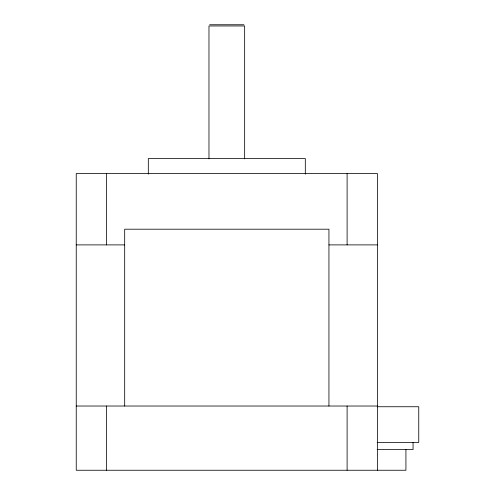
<?xml version="1.0" encoding="UTF-8"?>
<svg xmlns="http://www.w3.org/2000/svg" width="495" height="495" viewBox="0 0 495 495"><rect width="100%" height="100%" fill="white"/><g stroke="black" fill="none" stroke-linecap="round" stroke-linejoin="round"><path stroke-width="0.74" d="M209.657 24.75L243.967 24.75M76.242 244.895L124.684 244.895M328.94 244.895L377.382 244.895M76.242 406.024L377.382 406.024M377.227 406.742L418.758 406.742L418.758 442.419L377.128 442.419M377.128 449.553L413.059 449.553L413.059 442.419M405.925 449.553L405.925 470.25L76.242 470.25L76.242 173.535L377.382 173.535L377.382 470.25M347.106 173.535L347.106 244.895M347.106 406.024L347.106 470.25M328.94 406.024L328.94 229.197L124.684 229.197L124.684 406.024M305.31 174.184L305.31 158.549L148.314 158.549L148.314 174.184M244.654 158.876L244.654 25.963L208.97 25.963L208.97 158.876M106.518 173.535L106.518 244.895M106.518 406.024L106.518 470.25"/></g></svg>
